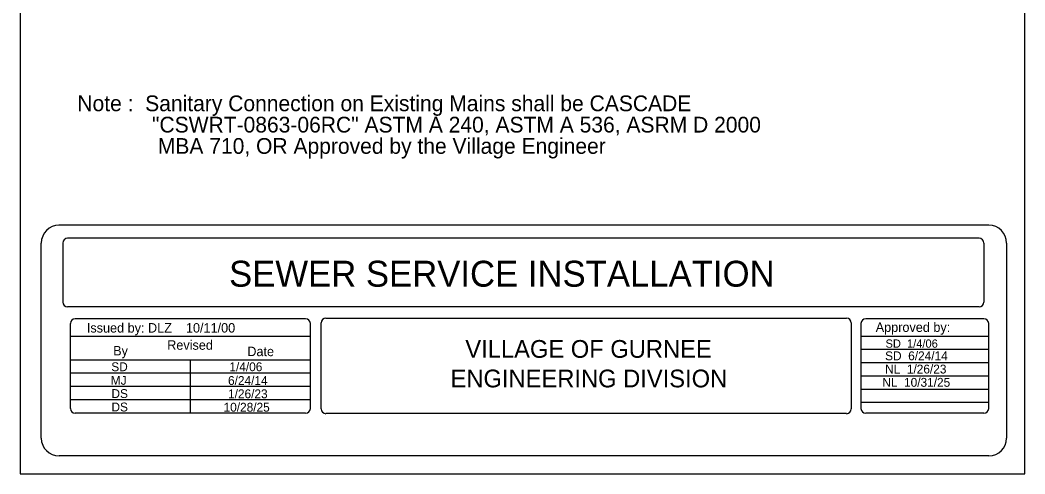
# Model space of a CAD drawing. Extents: x -1256 to -1024, y 1680 to 1979.
# Drawn here: x -1256 to -1024.5, y 1679.7 to 1784.2 of the extents above; entities that cross this region are included whole.
import ezdxf

# ---------------------------------------------------------------- set-up
doc = ezdxf.new("R2010")
doc.units = 0
for name, color, linetype in [('1', 7, 'Continuous'), ('Default', 7, 'Continuous'), ('Level 5', 7, 'Continuous')]:
    doc.layers.add(name, color=color, linetype=linetype)

msp = doc.modelspace()

# ---------------------------------------------------------------- linework, layer by layer
at = {"layer": '1'}
for p, q in [((-1032.79, 1736.97), (-1247.06, 1736.97)), ((-1035.03, 1733.97), (-1245.02, 1733.97)), ((-1251.07, 1687.95), (-1251.07, 1732.88)), ((-1246.11, 1732.88), (-1246.11, 1719.26)), ((-1033.95, 1732.88), (-1033.95, 1719.26)), ((-1028.7, 1732.88), (-1028.7, 1687.95)), ((-1035.03, 1718.18), (-1245.02, 1718.18)), ((-1190.18, 1715.45), (-1243.29, 1715.45)), ((-1185.51, 1715.55), (-1065.55, 1715.55)), ((-1033.9, 1715.45), (-1061.14, 1715.45)), ((-1244.38, 1694.75), (-1244.38, 1714.36)), ((-1189.09, 1694.75), (-1189.09, 1714.36)), ((-1186.6, 1694.66), (-1186.6, 1714.46)), ((-1064.46, 1714.46), (-1064.46, 1694.66)), ((-1062.23, 1714.36), (-1062.23, 1694.75)), ((-1032.81, 1694.75), (-1032.81, 1714.36)), ((-1189.09, 1711.37), (-1244.38, 1711.37)), ((-1032.81, 1711.37), (-1062.23, 1711.37)), ((-1032.81, 1708.32), (-1062.23, 1708.32)), ((-1189.09, 1705.92), (-1244.38, 1705.92)), ((-1216.73, 1693.66), (-1216.73, 1705.81)), ((-1032.81, 1705.27), (-1062.23, 1705.27)), ((-1189.09, 1702.86), (-1244.38, 1702.86)), ((-1032.81, 1702.22), (-1062.23, 1702.22)), ((-1189.09, 1699.79), (-1244.38, 1699.79)), ((-1032.81, 1699.17), (-1062.23, 1699.17)), ((-1189.09, 1696.73), (-1244.38, 1696.73)), ((-1032.81, 1696.12), (-1062.23, 1696.12)), ((-1190.18, 1693.66), (-1243.29, 1693.66)), ((-1065.55, 1693.57), (-1185.51, 1693.57)), ((-1033.9, 1693.66), (-1061.14, 1693.66)), ((-1032.79, 1683.86), (-1246.99, 1683.86))]:
    msp.add_line(p, q, dxfattribs=at)
msp.add_lwpolyline([(-1255.96, 1679.69), (-1024.47, 1679.69), (-1024.47, 1979.27), (-1255.96, 1979.27)], close=True, dxfattribs=at)
for centre, radius, start, end in [((-1246.99, 1732.88), 4.09, 90, 180), ((-1032.79, 1732.88), 4.09, 0, 90), ((-1245.02, 1732.88), 1.09, 90, 180), ((-1035.04, 1732.88), 1.09, 0, 90), ((-1245.02, 1719.26), 1.09, 180, 270), ((-1035.04, 1719.26), 1.09, 270, 360), ((-1243.29, 1714.36), 1.09, 90, 180), ((-1190.18, 1714.36), 1.09, 360, 90), ((-1185.51, 1714.46), 1.09, 90, 180), ((-1065.55, 1714.46), 1.09, 360, 90), ((-1061.14, 1714.36), 1.09, 90, 180), ((-1033.9, 1714.36), 1.09, 360, 90), ((-1243.29, 1694.75), 1.09, 180, 270), ((-1190.18, 1694.75), 1.09, 270, 360), ((-1185.51, 1694.65), 1.09, 180, 270), ((-1065.55, 1694.65), 1.09, 270, 0), ((-1061.14, 1694.75), 1.09, 180, 270), ((-1033.9, 1694.75), 1.09, 270, 0), ((-1246.99, 1687.94), 4.09, 180, 270), ((-1032.79, 1687.94), 4.09, 270, 360)]:
    msp.add_arc(centre, radius, start, end, dxfattribs=at)

# ---------------------------------------------------------------- texts
for s, height, p in [('Note :  Sanitary Connection on Existing Mains shall be CASCADE ', 3.6249, (-1242.77, 1763.25)), ('  "CSWRT-0863-06RC" ASTM A 240, ASTM A 536, ASRM D 2000 ', 3.6249, (-1228.27, 1758.34)), ('   MBA 710, OR Approved by the Village Engineer', 3.6249, (-1228.27, 1753.43)), ('SEWER SERVICE INSTALLATION', 5.9771, (-1207.82, 1722.82)), ('Issued by: DLZ    10/11/00', 2.1787, (-1240.58, 1712.25)), ('Approved by:', 2.1787, (-1058.84, 1712.4)), ('By', 2.179, (-1234.52, 1706.97)), ('Revised', 2.179, (-1222.07, 1708.29)), ('Date', 2.179, (-1203.61, 1706.82)), ('VILLAGE OF GURNEE', 4.0851, (-1153.38, 1706.44)), ('ENGINEERING DIVISION', 4.0851, (-1156.79, 1699.63))]:
    msp.add_text(s, height=height, dxfattribs=at).set_placement(p)
at = {"layer": 'Default'}
for s, height, p in [('SD  6/24/14', 2.0426, (-1056.67, 1705.87)), ('SD', 2.043, (-1234.95, 1703.35)), ('1/4/06', 2.043, (-1207.74, 1703.35)), ('NL  1/26/23', 2.0426, (-1056.67, 1702.82)), ('MJ', 2.043, (-1235.07, 1700.23)), ('6/24/14', 2.043, (-1208.05, 1700.18)), ('NL  10/31/25', 2.0426, (-1057.32, 1699.76)), ('DS', 2.043, (-1234.91, 1697.17)), ('1/26/23', 2.043, (-1208.05, 1697.12)), ('DS', 2.043, (-1234.91, 1694.08)), ('10/28/25', 2.043, (-1209.08, 1694.03))]:
    msp.add_text(s, height=height, dxfattribs=at).set_placement(p)
at = {"layer": 'Level 5'}
msp.add_text('SD  1/4/06', height=1.906, dxfattribs=at).set_placement((-1056.58, 1708.76))

doc.saveas('drawing.dxf')
